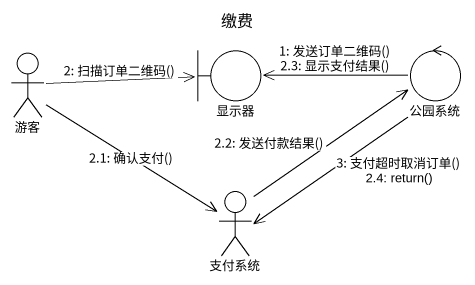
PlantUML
@startuml
title 缴费
actor 游客
boundary 显示器
control 公园系统
actor 支付系统
公园系统 -left-> 显示器 : 1: 发送订单二维码()\n2.3: 显示支付结果()
游客 -right-> 显示器 : 2: 扫描订单二维码()
游客 --> 支付系统 : 2.1: 确认支付()
支付系统 -up-> 公园系统 : 2.2: 发送付款结果()
公园系统 --> 支付系统 : 3: 支付超时取消订单()\n2.4: return()
@enduml
